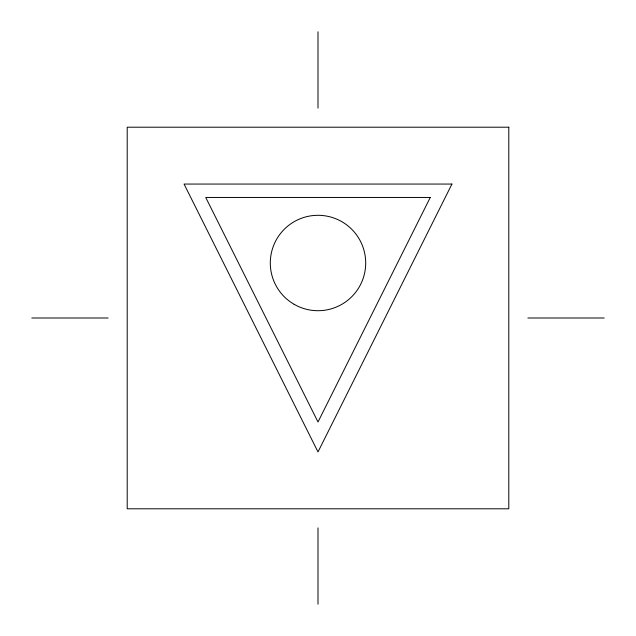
<?xml version="1.0" encoding="UTF-8"?>
<svg xmlns="http://www.w3.org/2000/svg" width="636" height="636" viewBox="0 0 636 636"><rect width="100%" height="100%" fill="white"/><g stroke="black" fill="none" stroke-linecap="round" stroke-linejoin="round"><path stroke-width="0.95" d="M31.8 318L108.12 318M527.88 318L604.2 318M318 31.8L318 108.12M318 527.88L318 604.2M430.27 197.454L318 421.994L205.73 197.454L430.27 197.454M451.942 184.058L318 451.942L184.058 184.058L451.942 184.058M508.8 127.2L127.2 127.2L127.2 508.8L508.8 508.8L508.8 127.2M294.15 304.318A47.7 47.7 0 0 0 365.7 263.002A47.7 47.7 0 0 0 294.15 221.694A47.7 47.7 0 0 0 294.15 304.318"/></g></svg>
